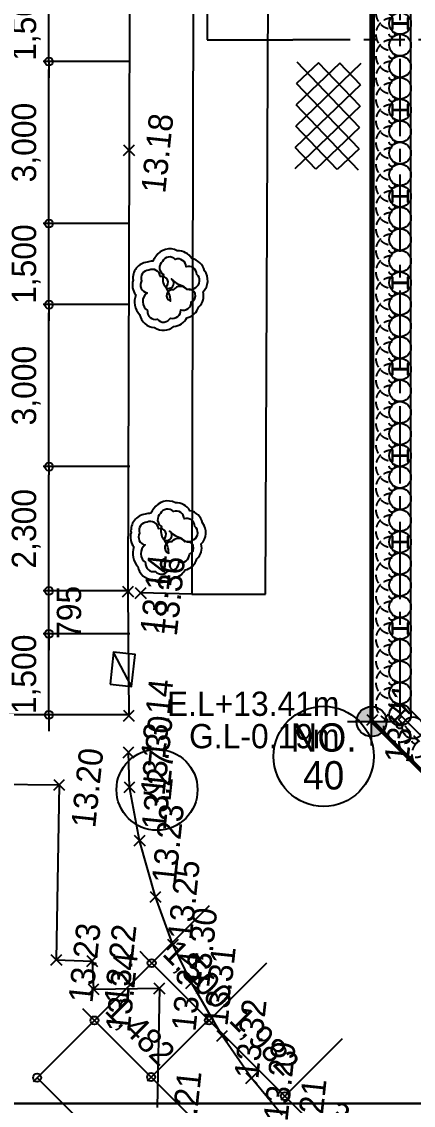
# Model space of a CAD drawing. Header units: millimetres. Extents: x 1073475 to 2890243, y -1340830 to -367733.
# Drawn here: x 1741521 to 1748768, y -431372 to -411310 of the extents above; entities that cross this region are included whole.
import ezdxf
from ezdxf.enums import TextEntityAlignment as Align
from ezdxf.xclip import XClip

# ---------------------------------------------------------------- set-up
doc = ezdxf.new("R2010")
doc.units = ezdxf.units.MM
doc.header["$LTSCALE"] = 50
doc.header["$XCLIPFRAME"] = 2
doc.header["$PDMODE"] = 3
doc.header["$PDSIZE"] = 100
for name, pattern in [('CENTER2', [28.575, 19.05, -3.175, 3.175, -3.175]), ('HIDDEN', [9.525, 6.35, -3.175]), ('HIDDEN2', [4.7625, 3.175, -1.5875]), ('PHANTOM', [63.5, 31.75, -6.35, 6.35, -6.35, 6.35, -6.35])]:
    doc.linetypes.add(name, pattern=pattern)
doc.layers.get('Defpoints').update_dxf_attribs({"color": 151})
for name, color, linetype in [('C-DIM', 7, 'Continuous'), ('CEN', 1, 'CENTER2'), ('CIP', 1, 'Continuous'), ('FIN', 5, 'Continuous'), ('HPILE-300x200', 3, 'Continuous'), ('NO', 2, 'Continuous'), ('SGR', 8, 'Continuous'), ('WALE-1', 3, 'Continuous'), ('가시설', 4, 'HIDDEN2'), ('건축', 233, 'HIDDEN'), ('단면', 4, 'Continuous'), ('대지경계선', 6, 'PHANTOM'), ('도로', 1, 'Continuous'), ('보도', 7, 'Continuous'), ('보도블럭', 7, 'Continuous'), ('상수도맨홀', 1, 'Continuous'), ('신호등', 1, 'Continuous'), ('연속지적도', 32, 'Continuous'), ('우수받이', 5, 'Continuous'), ('자전거전용도로', 7, 'Continuous'), ('조경', 3, 'Continuous'), ('측량점_높이', 8, 'Continuous'), ('측량점_심볼', 7, 'Continuous'), ('현황레벨', 7, 'Continuous'), ('화단경계', 3, 'Continuous'), ('횡단보도', 40, 'Continuous')]:
    doc.layers.add(name, color=color, linetype=linetype)
doc.styles.add('굴림체', font='')
doc.styles.add('돋움', font='')
doc.styles.get('굴림체').set_extended_font_data('Dotum')
doc.styles.get('돋움').set_extended_font_data('Dotum')
doc.dimstyles.new('SAM-300', dxfattribs={"dimscale": 1.5, "dimtxt": 300, "dimasz": 100, "dimexe": 70, "dimexo": 0, "dimgap": 100, "dimtad": 1, "dimdec": 0, "dimzin": 0, "dimdsep": 46, "dimlunit": 6, "dimtxsty": '돋움', "dimblk": 'ORIGIN', "dimcen": 100, "dimclrd": 1, "dimclre": 1, "dimclrt": 7, "dimadec": 0, "dimazin": 0, "dimtfac": 1, "dimtdec": 0, "dimtix": 1, "dimtmove": 2, "dimatfit": 3, "dimfxl": 70, "dimtolj": 1, "dimtzin": 0, "dimlwd": -1, "dimlwe": -1, "dimarcsym": 0})

# ---------------------------------------------------------------- blocks, each defined once
blk = doc.blocks.new('A$405090834614')
at = {"layer": '가시설', "color": 251}
for p, q in [((132374, 145857), (138369, 152762)), ((138369, 152762), (140599, 150897))]:
    blk.add_line(p, q, dxfattribs=at)
at = {"layer": '도로', "color": 251}
for p, q in [((159062, 159953), (148322, 158834)), ((148322, 158834), (140195, 157992)), ((140195, 157992), (137910, 157734)), ((137910, 157734), (137910, 157734)), ((135632, 157291), (136597, 157584)), ((136597, 157584), (137235, 157670)), ((137235, 157670), (137235, 157670)), ((134629, 156889), (135632, 157291)), ((133785, 156476), (134629, 156889)), ((133112, 156062), (133785, 156476)), ((132199, 155391), (133112, 156062)), ((131475, 154771), (132199, 155391)), ((130855, 154133), (131475, 154771))]:
    blk.add_line(p, q, dxfattribs=at)
at = {"layer": '보도', "color": 251}
for p, q in [((152284, 154699), (138309, 153245)), ((138309, 153245), (131984, 145496)), ((138309, 153245), (138309, 153245))]:
    blk.add_line(p, q, dxfattribs=at)
at = {"layer": '보도블럭', "color": 251}
for p, q in [((149189, 154636), (150269, 155914)), ((149582, 154669), (148304, 155749)), ((148337, 155357), (148697, 155782)), ((148370, 154964), (149090, 155815)), ((148403, 154571), (149483, 155848)), ((149975, 154702), (148697, 155782)), ((148796, 154604), (149876, 155881)), ((150368, 154735), (149090, 155815)), ((150335, 155128), (149483, 155848)), ((150302, 155521), (149876, 155881)), ((149582, 154669), (150302, 155521)), ((149189, 154636), (148337, 155357)), ((149975, 154702), (150335, 155128)), ((148796, 154604), (148370, 154964))]:
    blk.add_line(p, q, dxfattribs=at)
at = {"layer": '신호등', "color": 251}
blk.add_circle((136602, 157071), 750, dxfattribs=at)
at = {"layer": '연속지적도', "color": 251}
for p, q in [((128018, 182925), (131988, 145494)), ((131988, 145494), (128018, 182925)), ((138278, 153274), (161008, 155684)), ((161008, 155684), (138278, 153274)), ((131988, 145494), (138278, 153274)), ((138278, 153274), (131988, 145494))]:
    blk.add_line(p, q, dxfattribs=at)
at = {"layer": '우수받이', "color": 251}
blk.add_lwpolyline([(138452, 158139), (138452, 157739), (139052, 157739), (139052, 158139)], close=True, dxfattribs=at)
blk.add_lwpolyline([(138452, 157739), (139052, 158139)], dxfattribs=at)
at = {"layer": '자전거전용도로', "color": 251}
for p, q in [((140273, 156812), (140415, 155454)), ((140415, 155454), (151998, 156633))]:
    blk.add_line(p, q, dxfattribs=at)
at = {"layer": '조경', "color": 251}
for points in [[(145320, 158319, 0.346815), (145106, 158017, 0.330985), (145166, 157666, 0.257815), (145347, 157442, 0.268393), (145574, 157247, 0.287741), (145858, 157195, 0.374085), (146249, 157211, 0.296108), (146449, 157467, 0.276004), (146563, 157750, 0.397465), (146418, 158133, 0.08978), (146324, 158182, 0.089366), (146296, 158284, 0.417873), (145935, 158507, 0.244957), (145671, 158428, 0.283849)], [(145406, 158181, 0.520567), (145264, 157984, 0.520567), (145313, 157745, 0.520567), (145484, 157572, 0.520567), (145649, 157393, 0.997573), (145867, 157500, 0.520567), (145838, 157741, 0.940956), (145626, 157776, 0.176046), (145869, 157893, 1.063971), (146034, 157804, 0.138397), (145927, 157568, 0.467806), (145925, 157340, 0.520567), (146167, 157346, 0.520567), (146285, 157558, 0.520567), (146402, 157770, 0.520567), (146338, 158004, 0.520567), (146099, 157957, 0.258914), (145869, 157893, 0.824029), (146056, 158012, 0.520567), (146153, 158235, 0.520567), (145939, 158350, 0.520567), (145731, 158224, 0.520567), (145406, 158181)], [(140675, 157862, 0.346815), (140461, 157560, 0.330985), (140521, 157208, 0.257815), (140703, 156985, 0.268393), (140929, 156790, 0.287741), (141213, 156737, 0.374085), (141604, 156754, 0.296108), (141804, 157010, 0.276004), (141919, 157293, 0.397465), (141773, 157676, 0.08978), (141679, 157725, 0.089366), (141651, 157827, 0.417873), (141290, 158050, 0.244957), (141026, 157971, 0.283849)], [(140761, 157724, 0.520567), (140619, 157526, 0.520567), (140668, 157288, 0.520567), (140839, 157115, 0.520567), (141004, 156936, 0.997573), (141222, 157043, 0.520567), (141193, 157284, 0.940956), (140981, 157318, 0.176046), (141224, 157436, 1.063971), (141389, 157347, 0.138397), (141283, 157111, 0.467806), (141280, 156882, 0.520567), (141522, 156889, 0.520567), (141640, 157101, 0.520567), (141757, 157312, 0.520567), (141693, 157547, 0.520567), (141455, 157500, 0.258914), (141224, 157436, 0.824029), (141411, 157555, 0.520567), (141508, 157777, 0.520567), (141294, 157892, 0.520567), (141086, 157767, 0.520567), (140761, 157724)]]:
    blk.add_lwpolyline(points, format="xyb", close=True, dxfattribs=at)
at = {"layer": '측량점_심볼', "color": 251}
for p in [(136502, 158883), (148322, 158834), (133274, 158592), (133322, 157931), (140195, 157992), (132806, 157850), (137910, 157734), (140193, 157756), (136597, 157584), (137235, 157670), (135632, 157291), (134629, 156889), (132951, 156640), (133785, 156476), (133112, 156062), (132199, 155391), (131475, 154771), (138309, 153245)]:
    blk.add_point(p, dxfattribs=at)
at = {"layer": '화단경계', "color": 251}
for p, q in [((151883, 158016), (140273, 156812)), ((140273, 156812), (140193, 157756)), ((140193, 157756), (140193, 157756))]:
    blk.add_line(p, q, dxfattribs=at)
at = {"layer": '횡단보도', "color": 251}
for p, q in [((135806, 166071), (136502, 158883)), ((136502, 158883), (133274, 158592)), ((133274, 158592), (133322, 157931)), ((133322, 157931), (132806, 157850)), ((132806, 157850), (132951, 156640)), ((132951, 156640), (130754, 156448))]:
    blk.add_line(p, q, dxfattribs=at)
at = {"layer": '상수도맨홀', "color": 251, "style": '굴림체'}
blk.add_text('신', height=450, dxfattribs=at).set_placement((136602, 157071), align=Align.MIDDLE)
at = {"layer": '측량점_높이', "color": 251, "style": '굴림체'}
for s, p in [('13.20', (136502, 158583)), ('13.18', (148322, 158534)), ('13.23', (133274, 158292)), ('13.14', (140195, 157692)), ('13.24', (132806, 157550)), ('13.22', (133322, 157631)), ('13.30', (137235, 157370)), ('13.14', (137910, 157434)), ('13.36', (140193, 157456)), ('13.27', (136597, 157284)), ('13.23', (135632, 156991)), ('13.25', (134629, 156589)), ('13.24', (132951, 156340)), ('13.21', (130754, 156148)), ('13.30', (133785, 156176)), ('13.31', (133112, 155762)), ('13.32', (132199, 155091)), ('13.29', (131475, 154471)), ('13.21', (130855, 153833)), ('13.41', (138309, 152945))]:
    blk.add_text(s, height=450, dxfattribs=at).set_placement(p, align=Align.TOP_CENTER)
blk = doc.blocks.new('A$C070F4A8E')
at = {"layer": '단면'}
h = blk.add_hatch(color=256, dxfattribs=at)
h.paths.add_polyline_path([(-1074, 302), (-1377, 0), (-1074, -302, -0.414214)])
h.paths.add_polyline_path([(-772, 605), (-1074, 302, -0.198912), (-772, 427)])
h.paths.add_polyline_path([(-772, -427, -0.198912), (-1074, -302), (-772, -605)])
for p, q in [((-345, 0), (0, 0)), ((0, 0), (0, -845))]:
    blk.add_line(p, q, dxfattribs=at)
blk.add_lwpolyline([(-772, -427), (-772, -605), (-1377, 0), (-772, 605), (-772, 427)], dxfattribs=at)
at = {"layer": '단면', "extrusion": (0, 0, -1)}
blk.add_ellipse((-772, 0), major_axis=(1, 427), ratio=1, start_param=4.711077, end_param=10.994262, dxfattribs=at)
blk = doc.blocks.new('20240926 평면')
at = {"layer": '건축', "color": 255}
blk.add_lwpolyline([(26141, -34840), (1135, -34840), (-5936, -27769), (-5936, -4908), (-280, 749), (26141, 749)], close=True, dxfattribs=at)
blk = doc.blocks.new('A$C1D3235D9')
at = {"layer": 'SGR', "linetype": 'HIDDEN2'}
blk.add_circle((0, 0), 50, dxfattribs=at)
blk.add_arc((0, 0), 300, 0, 180, dxfattribs=at)
blk = doc.blocks.new('h-200')
at = {"layer": 'HPILE-300x200'}
blk.add_line((0, -150), (0, 150), dxfattribs=at)
blk.add_lwpolyline([(-100, 150), (-100, 136), (-24.5, 136, -0.4142136), (-4.5, 116), (-4.5, -116, -0.4142136), (-24.5, -136), (-100, -136), (-100, -150), (100, -150), (100, -136), (24.5, -136, -0.4142136), (4.5, -116), (4.5, 116, -0.4142136), (24.5, 136), (100, 136), (100, 150)], format="xyb", close=True, dxfattribs=at)
blk = doc.blocks.new('CIP')
at = {"layer": 'CIP'}
for centre in [(0, 0), (400, 0), (800, 0), (1200, 0)]:
    blk.add_circle(centre, 200, dxfattribs=at)
at = {"layer": 'HPILE-300x200'}
blk.add_blockref('h-200', (1200, 0), dxfattribs=at)
at = {"layer": 'SGR', "linetype": 'HIDDEN2'}
for p in [(-200, 150), (200, 150), (600, 150), (1000, 150)]:
    blk.add_blockref('A$C1D3235D9', p, dxfattribs=at)
blk = doc.blocks.new('_Origin')
at = {"color": 0, "linetype": 'ByBlock', "lineweight": -2}
blk.add_line((0, 0), (-1, 0), dxfattribs=at)
blk.add_circle((0, 0), 0.5, dxfattribs=at)
blk = doc.blocks.new('*D77')
at = {"layer": 'C-DIM', "color": 1, "ltscale": 0.2, "transparency": 16777216}
for p, q in [((1742867, -429800), (1741732, -430935)), ((1748405, -437460), (1741912, -430967)), ((1749572, -436505), (1748437, -437640))]:
    blk.add_line(p, q, dxfattribs=at)
at = {"layer": 'Defpoints', "color": 0, "ltscale": 0.2, "transparency": 16777216}
for p in [(1742867, -429800), (1741806, -430861), (1749572, -436505)]:
    blk.add_point(p, dxfattribs=at)
at = {"layer": 'C-DIM', "color": 1, "ltscale": 0.2, "transparency": 16777216, "xscale": 150, "yscale": 150, "zscale": 150}
for p, rotation in [((1741806, -430861), 134.9999999999435), ((1748511, -437566), 314.9999999999436)]:
    blk.add_blockref('_Origin', p, dxfattribs=dict(at, rotation=rotation))
at = {"layer": 'C-DIM', "color": 7, "ltscale": 0.2, "transparency": 16777216, "insert": (1745455, -433917), "char_height": 450, "attachment_point": 5, "rotation": 315, "style": '돋움'}
blk.add_mtext('\\A1;9,482', dxfattribs=at)
blk = doc.blocks.new('*D85')
at = {"layer": 'C-DIM', "color": 1, "ltscale": 0.2, "transparency": 16777216}
for p, q in [((1744976, -429788), (1743841, -430923)), ((1749466, -436399), (1744021, -430954)), ((1750632, -435444), (1749498, -436579))]:
    blk.add_line(p, q, dxfattribs=at)
at = {"layer": 'Defpoints', "color": 0, "ltscale": 0.2, "transparency": 16777216}
for p in [(1744976, -429788), (1743915, -430848), (1750632, -435444)]:
    blk.add_point(p, dxfattribs=at)
at = {"layer": 'C-DIM', "color": 1, "ltscale": 0.2, "transparency": 16777216, "xscale": 150, "yscale": 150, "zscale": 150}
for p, rotation in [((1743915, -430848), 134.9999999999435), ((1749572, -436505), 314.9999999999436)]:
    blk.add_blockref('_Origin', p, dxfattribs=dict(at, rotation=rotation))
at = {"layer": 'C-DIM', "color": 7, "ltscale": 0.2, "transparency": 16777216, "insert": (1747053, -433367), "char_height": 450, "attachment_point": 5, "rotation": 315, "style": '돋움'}
blk.add_mtext('\\A1;5@1600=8,000', dxfattribs=at)
blk = doc.blocks.new('*D86')
at = {"layer": 'C-DIM', "color": 1, "ltscale": 0.2, "transparency": 16777216}
for p, q in [((1743927, -428739), (1742793, -429874)), ((1742761, -429694), (1742655, -429588)), ((1743915, -430848), (1742867, -429800)), ((1744976, -429788), (1743841, -430923)), ((1744021, -430954), (1744127, -431060))]:
    blk.add_line(p, q, dxfattribs=at)
at = {"layer": 'Defpoints', "color": 0, "ltscale": 0.2, "transparency": 16777216}
for p in [(1743927, -428739), (1742867, -429800), (1744976, -429788)]:
    blk.add_point(p, dxfattribs=at)
at = {"layer": 'C-DIM', "color": 1, "ltscale": 0.2, "transparency": 16777216, "xscale": 150, "yscale": 150, "zscale": 150}
for p, rotation in [((1742867, -429800), 314.9999999999436), ((1743915, -430848), 134.9999999999435)]:
    blk.add_blockref('_Origin', p, dxfattribs=dict(at, rotation=rotation))
at = {"layer": 'C-DIM', "color": 7, "ltscale": 0.2, "transparency": 16777216, "insert": (1743687, -430028), "char_height": 450, "attachment_point": 5, "rotation": 315, "style": '돋움'}
blk.add_mtext('\\A1;1,482', dxfattribs=at)
blk = doc.blocks.new('*D87')
at = {"layer": 'C-DIM', "color": 1, "ltscale": 0.2, "transparency": 16777216}
for p, q in [((1742024, -403343), (1740419, -403343)), ((1740524, -423993), (1740524, -403493)), ((1742024, -424143), (1740419, -424143))]:
    blk.add_line(p, q, dxfattribs=at)
at = {"layer": 'Defpoints', "color": 0, "ltscale": 0.2, "transparency": 16777216}
for p in [(1740524, -403343), (1742024, -403343), (1742024, -424143)]:
    blk.add_point(p, dxfattribs=at)
at = {"layer": 'C-DIM', "color": 1, "ltscale": 0.2, "transparency": 16777216, "xscale": 150, "yscale": 150, "zscale": 150}
for p, rotation in [((1740524, -403343), 90), ((1740524, -424143), 270)]:
    blk.add_blockref('_Origin', p, dxfattribs=dict(at, rotation=rotation))
at = {"layer": 'C-DIM', "color": 7, "ltscale": 0.2, "transparency": 16777216, "insert": (1740086, -413743), "char_height": 450, "attachment_point": 5, "rotation": 90, "style": '돋움'}
blk.add_mtext('\\A1;13@1600=20,800', dxfattribs=at)
blk = doc.blocks.new('A$C5B0247DC')
at = {"layer": '현황레벨'}
h = blk.add_hatch(color=256, dxfattribs=at)
h.paths.add_polyline_path([(0, 110.9, 0.414214), (-110.9, 0), (0, 0)])
h.paths.add_polyline_path([(0, 0), (0, -110.9, 0.414214), (110.9, 0)])
for p, q in [((0, -178.5), (0, 178.5)), ((-178.5, 0), (178.5, 0))]:
    blk.add_line(p, q, dxfattribs=at)
blk.add_circle((0, 0), 110.9, dxfattribs=at)
blk = doc.blocks.new('*D130')
at = {"layer": 'C-DIM', "color": 1, "ltscale": 0.2, "transparency": 16777216}
for p, q in [((1747450, -430141), (1746316, -431276)), ((1748405, -433217), (1746496, -431308)), ((1749572, -432262), (1748437, -433397))]:
    blk.add_line(p, q, dxfattribs=at)
at = {"layer": 'Defpoints', "color": 0, "ltscale": 0.2, "transparency": 16777216}
for p in [(1747450, -430141), (1746390, -431202), (1749572, -432262)]:
    blk.add_point(p, dxfattribs=at)
at = {"layer": 'C-DIM', "color": 1, "ltscale": 0.2, "transparency": 16777216, "xscale": 150, "yscale": 150, "zscale": 150}
for p, rotation in [((1746390, -431202), 134.9999999999435), ((1748511, -433323), 314.9999999999436)]:
    blk.add_blockref('_Origin', p, dxfattribs=dict(at, rotation=rotation))
at = {"layer": 'C-DIM', "color": 7, "ltscale": 0.2, "transparency": 16777216, "insert": (1747747, -431966), "char_height": 450, "attachment_point": 5, "rotation": 315, "style": '돋움'}
blk.add_mtext('\\A1;3,000', dxfattribs=at)
blk = doc.blocks.new('*D131')
at = {"layer": 'C-DIM', "color": 1, "ltscale": 0.2, "transparency": 16777216}
for p, q in [((1746049, -428739), (1744914, -429874)), ((1746284, -431096), (1745094, -429906)), ((1747450, -430141), (1746316, -431276))]:
    blk.add_line(p, q, dxfattribs=at)
at = {"layer": 'Defpoints', "color": 0, "ltscale": 0.2, "transparency": 16777216}
for p in [(1746049, -428739), (1744988, -429800), (1747450, -430141)]:
    blk.add_point(p, dxfattribs=at)
at = {"layer": 'C-DIM', "color": 1, "ltscale": 0.2, "transparency": 16777216, "xscale": 150, "yscale": 150, "zscale": 150}
for p, rotation in [((1744988, -429800), 134.9999999999435), ((1746390, -431202), 314.9999999999436)]:
    blk.add_blockref('_Origin', p, dxfattribs=dict(at, rotation=rotation))
at = {"layer": 'C-DIM', "color": 7, "ltscale": 0.2, "transparency": 16777216, "insert": (1745985, -430205), "char_height": 450, "attachment_point": 5, "rotation": 315, "style": '돋움'}
blk.add_mtext('\\A1;1,982', dxfattribs=at)
blk = doc.blocks.new('*D132')
at = {"layer": 'C-DIM', "color": 1, "ltscale": 0.2, "transparency": 16777216}
for p, q in [((1744988, -427679), (1743853, -428814)), ((1743821, -428633), (1743715, -428527)), ((1744988, -429800), (1743927, -428739)), ((1746049, -428739), (1744914, -429874)), ((1745094, -429906), (1745200, -430012))]:
    blk.add_line(p, q, dxfattribs=at)
at = {"layer": 'Defpoints', "color": 0, "ltscale": 0.2, "transparency": 16777216}
for p in [(1744988, -427679), (1743927, -428739), (1746049, -428739)]:
    blk.add_point(p, dxfattribs=at)
at = {"layer": 'C-DIM', "color": 1, "ltscale": 0.2, "transparency": 16777216, "xscale": 150, "yscale": 150, "zscale": 150}
for p, rotation in [((1743927, -428739), 314.9999999999436), ((1744988, -429800), 134.9999999999435)]:
    blk.add_blockref('_Origin', p, dxfattribs=dict(at, rotation=rotation))
at = {"layer": 'C-DIM', "color": 7, "ltscale": 0.2, "transparency": 16777216, "insert": (1744754, -428974), "char_height": 450, "attachment_point": 5, "rotation": 315, "style": '돋움'}
blk.add_mtext('\\A1;1,500', dxfattribs=at)
blk = doc.blocks.new('*D133')
at = {"layer": 'C-DIM', "color": 1, "ltscale": 0.2, "transparency": 16777216}
for p, q in [((1742024, -422493), (1742024, -422343)), ((1743524, -422643), (1741919, -422643)), ((1742024, -424143), (1742024, -422643)), ((1743524, -424143), (1741919, -424143)), ((1742024, -424293), (1742024, -424443))]:
    blk.add_line(p, q, dxfattribs=at)
at = {"layer": 'Defpoints', "color": 0, "ltscale": 0.2, "transparency": 16777216}
for p in [(1742024, -422643), (1743524, -422643), (1743524, -424143)]:
    blk.add_point(p, dxfattribs=at)
at = {"layer": 'C-DIM', "color": 1, "ltscale": 0.2, "transparency": 16777216, "xscale": 150, "yscale": 150, "zscale": 150}
for p, rotation in [((1742024, -422643), 270), ((1742024, -424143), 90)]:
    blk.add_blockref('_Origin', p, dxfattribs=dict(at, rotation=rotation))
at = {"layer": 'C-DIM', "color": 7, "ltscale": 0.2, "transparency": 16777216, "insert": (1741605, -423393), "char_height": 450, "attachment_point": 5, "rotation": 90, "style": '돋움'}
blk.add_mtext('\\A1;1,500', dxfattribs=at)
blk = doc.blocks.new('*D138')
at = {"layer": 'C-DIM', "color": 1, "ltscale": 0.2, "transparency": 16777216}
for p, q in [((1742024, -410398), (1742024, -410248)), ((1743524, -410548), (1741919, -410548)), ((1742024, -412048), (1742024, -410548)), ((1743524, -412048), (1741919, -412048)), ((1742024, -412198), (1742024, -412348))]:
    blk.add_line(p, q, dxfattribs=at)
at = {"layer": 'Defpoints', "color": 0, "ltscale": 0.2, "transparency": 16777216}
for p in [(1742024, -410548), (1743524, -410548), (1743524, -412048)]:
    blk.add_point(p, dxfattribs=at)
at = {"layer": 'C-DIM', "color": 1, "ltscale": 0.2, "transparency": 16777216, "xscale": 150, "yscale": 150, "zscale": 150}
for p, rotation in [((1742024, -410548), 270), ((1742024, -412048), 90)]:
    blk.add_blockref('_Origin', p, dxfattribs=dict(at, rotation=rotation))
at = {"layer": 'C-DIM', "color": 7, "ltscale": 0.2, "transparency": 16777216, "insert": (1741605, -411298), "char_height": 450, "attachment_point": 5, "rotation": 90, "style": '돋움'}
blk.add_mtext('\\A1;1,500', dxfattribs=at)
blk = doc.blocks.new('*D139')
at = {"layer": 'C-DIM', "color": 1, "ltscale": 0.2, "transparency": 16777216}
for p, q in [((1743524, -412048), (1741919, -412048)), ((1742024, -414898), (1742024, -412198)), ((1743524, -415048), (1741919, -415048))]:
    blk.add_line(p, q, dxfattribs=at)
at = {"layer": 'Defpoints', "color": 0, "ltscale": 0.2, "transparency": 16777216}
for p in [(1742024, -412048), (1743524, -412048), (1743524, -415048)]:
    blk.add_point(p, dxfattribs=at)
at = {"layer": 'C-DIM', "color": 1, "ltscale": 0.2, "transparency": 16777216, "xscale": 150, "yscale": 150, "zscale": 150}
for p, rotation in [((1742024, -412048), 90), ((1742024, -415048), 270)]:
    blk.add_blockref('_Origin', p, dxfattribs=dict(at, rotation=rotation))
at = {"layer": 'C-DIM', "color": 7, "ltscale": 0.2, "transparency": 16777216, "insert": (1741605, -413548), "char_height": 450, "attachment_point": 5, "rotation": 90, "style": '돋움'}
blk.add_mtext('\\A1;3,000', dxfattribs=at)
blk = doc.blocks.new('*D140')
at = {"layer": 'C-DIM', "color": 1, "ltscale": 0.2, "transparency": 16777216}
for p, q in [((1742024, -414898), (1742024, -414748)), ((1743524, -415048), (1741919, -415048)), ((1742024, -416548), (1742024, -415048)), ((1743524, -416548), (1741919, -416548)), ((1742024, -416698), (1742024, -416848))]:
    blk.add_line(p, q, dxfattribs=at)
at = {"layer": 'Defpoints', "color": 0, "ltscale": 0.2, "transparency": 16777216}
for p in [(1742024, -415048), (1743524, -415048), (1743524, -416548)]:
    blk.add_point(p, dxfattribs=at)
at = {"layer": 'C-DIM', "color": 1, "ltscale": 0.2, "transparency": 16777216, "xscale": 150, "yscale": 150, "zscale": 150}
for p, rotation in [((1742024, -415048), 270), ((1742024, -416548), 90)]:
    blk.add_blockref('_Origin', p, dxfattribs=dict(at, rotation=rotation))
at = {"layer": 'C-DIM', "color": 7, "ltscale": 0.2, "transparency": 16777216, "insert": (1741605, -415798), "char_height": 450, "attachment_point": 5, "rotation": 90, "style": '돋움'}
blk.add_mtext('\\A1;1,500', dxfattribs=at)
blk = doc.blocks.new('*D141')
at = {"layer": 'C-DIM', "color": 1, "ltscale": 0.2, "transparency": 16777216}
for p, q in [((1743524, -416548), (1741919, -416548)), ((1742024, -419398), (1742024, -416698)), ((1743524, -419548), (1741919, -419548))]:
    blk.add_line(p, q, dxfattribs=at)
at = {"layer": 'Defpoints', "color": 0, "ltscale": 0.2, "transparency": 16777216}
for p in [(1742024, -416548), (1743524, -416548), (1743524, -419548)]:
    blk.add_point(p, dxfattribs=at)
at = {"layer": 'C-DIM', "color": 1, "ltscale": 0.2, "transparency": 16777216, "xscale": 150, "yscale": 150, "zscale": 150}
for p, rotation in [((1742024, -416548), 90), ((1742024, -419548), 270)]:
    blk.add_blockref('_Origin', p, dxfattribs=dict(at, rotation=rotation))
at = {"layer": 'C-DIM', "color": 7, "ltscale": 0.2, "transparency": 16777216, "insert": (1741605, -418048), "char_height": 450, "attachment_point": 5, "rotation": 90, "style": '돋움'}
blk.add_mtext('\\A1;3,000', dxfattribs=at)
blk = doc.blocks.new('*D142')
at = {"layer": 'C-DIM', "color": 1, "ltscale": 0.2, "transparency": 16777216}
for p, q in [((1742024, -421698), (1742024, -421548)), ((1743524, -421848), (1741919, -421848)), ((1742024, -422643), (1742024, -421848)), ((1743524, -422643), (1741919, -422643)), ((1742024, -422793), (1742024, -422943))]:
    blk.add_line(p, q, dxfattribs=at)
at = {"layer": 'Defpoints', "color": 0, "ltscale": 0.2, "transparency": 16777216}
for p in [(1742024, -421848), (1743524, -421848), (1743524, -422643)]:
    blk.add_point(p, dxfattribs=at)
at = {"layer": 'C-DIM', "color": 1, "ltscale": 0.2, "transparency": 16777216, "xscale": 150, "yscale": 150, "zscale": 150}
for p, rotation in [((1742024, -421848), 270), ((1742024, -422643), 90)]:
    blk.add_blockref('_Origin', p, dxfattribs=dict(at, rotation=rotation))
at = {"layer": 'C-DIM', "color": 7, "ltscale": 0.2, "transparency": 16777216, "char_height": 450, "attachment_point": 5, "rotation": 90, "style": '돋움'}
for s, insert in [('\\A1;795', (1742399, -422246)), ('\\A1;', (1741649, -422246))]:
    blk.add_mtext(s, dxfattribs=dict(at, insert=insert))
blk = doc.blocks.new('*D143')
at = {"layer": 'C-DIM', "color": 1, "ltscale": 0.2, "transparency": 16777216}
for p, q in [((1743524, -419548), (1741919, -419548)), ((1742024, -421698), (1742024, -419698)), ((1743524, -421848), (1741919, -421848))]:
    blk.add_line(p, q, dxfattribs=at)
at = {"layer": 'Defpoints', "color": 0, "ltscale": 0.2, "transparency": 16777216}
for p in [(1742024, -419548), (1743524, -419548), (1743524, -421848)]:
    blk.add_point(p, dxfattribs=at)
at = {"layer": 'C-DIM', "color": 1, "ltscale": 0.2, "transparency": 16777216, "xscale": 150, "yscale": 150, "zscale": 150}
for p, rotation in [((1742024, -419548), 90), ((1742024, -421848), 270)]:
    blk.add_blockref('_Origin', p, dxfattribs=dict(at, rotation=rotation))
at = {"layer": 'C-DIM', "color": 7, "ltscale": 0.2, "transparency": 16777216, "insert": (1741605, -420698), "char_height": 450, "attachment_point": 5, "rotation": 90, "style": '돋움'}
blk.add_mtext('\\A1;2,300', dxfattribs=at)

msp = doc.modelspace()

# ---------------------------------------------------------------- linework, layer by layer
at = {"layer": 'NO'}
msp.add_circle((1747108.4, -424912.1), 926.8, dxfattribs=at)

# ---------------------------------------------------------------- block references
ref = msp.add_blockref('A$405090834614', (1885814.3, -577934.3), dxfattribs=dict(rotation=83.9464212542183))
XClip(ref).set_block_clipping_path([(104661.0409256864, 187029.200860789), (115795.371209384, 82037.659728932), (199028.6359362481, 90864.5294945205), (187894.3056525505, 195856.0706263776)])
at = {"layer": '단면', "xscale": -1.875, "yscale": 1.875, "zscale": 1.875, "rotation": 90}
msp.add_blockref('A$C070F4A8E', (1744954.9, -411648.3), dxfattribs=at)

# ---------------------------------------------------------------- texts
at = {"layer": 'NO', "style": '돋움'}
for s, p in [('NO.', (1747108.4, -424562.1)), ('40', (1747108.4, -425262.1))]:
    msp.add_text(s, height=525, dxfattribs=at).set_placement(p, align=Align.MIDDLE_CENTER)
at = {"layer": '현황레벨', "style": '돋움'}
for s, p in [('E.L+13.41m', (1747399.5, -423937.2)), ('G.L-0.19m', (1747399.5, -424537.2))]:
    msp.add_text(s, height=450, dxfattribs=at).set_placement(p, align=Align.MIDDLE_RIGHT)

# ---------------------------------------------------------------- dimensions: what is measured, and where the dimension line sits
at = {"layer": 'C-DIM', "ltscale": 0.2}
for base, p1, p2, text, picture, middle in [((1740523.6, -403343.3), (1742023.6, -424143.3), (1742023.6, -403343.3), '13@1600=<>', '*D87', (1740085.7, -413743.3)), ((1742023.6, -421848.3), (1743523.6, -422643.3), (1743523.6, -421848.3), '\\X<>', '*D142', (1742023.6, -422245.8))]:
    dim = msp.add_linear_dim(base=base, p1=p1, p2=p2, angle=90, text=text, dimstyle='SAM-300', dxfattribs=at)
    dim.commit()
    dim.dimension.update_dxf_attribs({"geometry": picture, "text_midpoint": middle})
for base, p1, p2, angle, picture, middle in [((1742023.6, -410548.3), (1743523.6, -412048.3), (1743523.6, -410548.3), 90, '*D138', (1741605, -411298.3)), ((1742023.6, -412048.3), (1743523.6, -415048.3), (1743523.6, -412048.3), 90, '*D139', (1741605, -413548.3)), ((1742023.6, -415048.3), (1743523.6, -416548.3), (1743523.6, -415048.3), 90, '*D140', (1741605, -415798.3)), ((1742023.6, -416548.3), (1743523.6, -419548.3), (1743523.6, -416548.3), 90, '*D141', (1741605, -418048.3)), ((1742023.6, -419548.3), (1743523.6, -421848.3), (1743523.6, -419548.3), 90, '*D143', (1741605, -420698.3)), ((1742023.6, -422643.3), (1743523.6, -424143.3), (1743523.6, -422643.3), 90, '*D133', (1741605, -423393.3)), ((1743927.4, -428739.5), (1746048.8, -428739.5), (1744988.1, -427678.8), 135, '*D132', (1744753.8, -428973.7)), ((1742866.8, -429800.1), (1744975.6, -429787.6), (1743927.4, -428739.5), 135, '*D86', (1743686.9, -430028.2)), ((1744988.1, -429800.1), (1747450.5, -430141.2), (1746048.8, -428739.5), 135, '*D131', (1745985, -430204.9))]:
    dim = msp.add_linear_dim(base=base, p1=p1, p2=p2, angle=angle, dimstyle='SAM-300', dxfattribs=at)
    dim.commit()
    dim.dimension.update_dxf_attribs({"geometry": picture, "text_midpoint": middle})

# ---------------------------------------------------------------- next in the draw order: wipeouts: each hides what was drawn before it
at = {"ltscale": 1.5}
msp.add_wipeout([(1753828.7, -396248.3), (1780546.3, -396248.3), (1780546.3, -430848.3), (1755228.7, -430848.3), (1748523.6, -424143.3), (1748523.6, -401553.3)], dxfattribs=at)

# ---------------------------------------------------------------- next in the draw order: linework, layer by layer
at = {"layer": 'CEN', "color": 8, "ltscale": 1.5}
msp.add_lwpolyline([(1780546.3, -430848.3), (1755228.7, -430848.3), (1748523.6, -424143.3), (1748523.6, -401553.3), (1753828.7, -396248.3), (1780546.3, -396248.3)], dxfattribs=at)
at = {"layer": 'CIP'}
for centre in [(1748523.6, -424143.3), (1748762.5, -424382.1)]:
    msp.add_circle(centre, 200, dxfattribs=at)
at = {"layer": 'WALE-1'}
msp.add_lwpolyline([(1753911.5, -396448.3), (1780296.3, -396448.3), (1780296.3, -430648.3), (1755311.5, -430648.3), (1748723.6, -424060.4), (1748723.6, -401636.2)], close=True, dxfattribs=at)
at = {"layer": '단면', "linetype": 'PHANTOM', "ltscale": 0.8}
msp.add_line((1780616.7, -411648.3), (1746539, -411648.3), dxfattribs=at)
at = {"layer": '대지경계선', "const_width": 60}
msp.add_lwpolyline([(1780073.6, -431338.3), (1755066.9, -431338.3), (1747995.8, -424267.2), (1747995.8, -401406.1), (1753652.6, -395749.3), (1780073.6, -395749.3)], dxfattribs=at)

# ---------------------------------------------------------------- next in the draw order: block references
at = {"layer": 'FIN', "rotation": 89.99999999650223}
for p in [(1748523.6, -410943.3), (1748523.6, -412543.3), (1748523.6, -414143.3), (1748523.6, -415743.3), (1748523.6, -417343.3), (1748523.6, -418943.3), (1748523.6, -420543.3), (1748523.6, -422143.3), (1748523.6, -423743.3)]:
    msp.add_blockref('CIP', p, dxfattribs=at)
at = {"layer": 'HPILE-300x200', "rotation": 135.000000004667}
msp.add_blockref('h-200', (1748523.6, -424143.3), dxfattribs=at)
at = {"layer": 'SGR', "linetype": 'HIDDEN2', "rotation": 135.000000004667}
for p in [(1748515, -424346.8), (1748797.9, -424629.6), (1749041.5, -424873.2)]:
    msp.add_blockref('A$C1D3235D9', p, dxfattribs=at)
at = {"layer": '건축', "rotation": 359.9999999965022}
msp.add_blockref('20240926 평면', (1753932.2, -396498.3), dxfattribs=at)
at = {"layer": '현황레벨', "xscale": 2.499999999941792, "yscale": 2.499999999941792, "zscale": 2.499999999941792}
msp.add_blockref('A$C5B0247DC', (1747995.8, -424267.2), dxfattribs=at)

# ---------------------------------------------------------------- next in the draw order: dimensions: what is measured, and where the dimension line sits
at = {"layer": 'C-DIM', "ltscale": 0.2}
for base, p1, p2, picture, middle in [((1741806.1, -430860.8), (1749571.8, -436505.1), (1742866.8, -429800.1), '*D77', (1745454.7, -433917.2)), ((1746389.8, -431201.8), (1749571.8, -432262.5), (1747450.5, -430141.2), '*D130', (1747746.5, -431966.5))]:
    dim = msp.add_linear_dim(base=base, p1=p1, p2=p2, angle=135, dimstyle='SAM-300', dxfattribs=at)
    dim.commit()
    dim.dimension.update_dxf_attribs({"geometry": picture, "text_midpoint": middle})
dim = msp.add_linear_dim(base=(1743914.9, -430848.3), p1=(1750632.5, -435444.5), p2=(1744975.6, -429787.6), angle=135, text='5@1600=<>', dimstyle='SAM-300', dxfattribs=at)
dim.commit()
dim.dimension.update_dxf_attribs({"geometry": '*D85', "text_midpoint": (1747053, -433367.1)})

doc.saveas('drawing.dxf')
